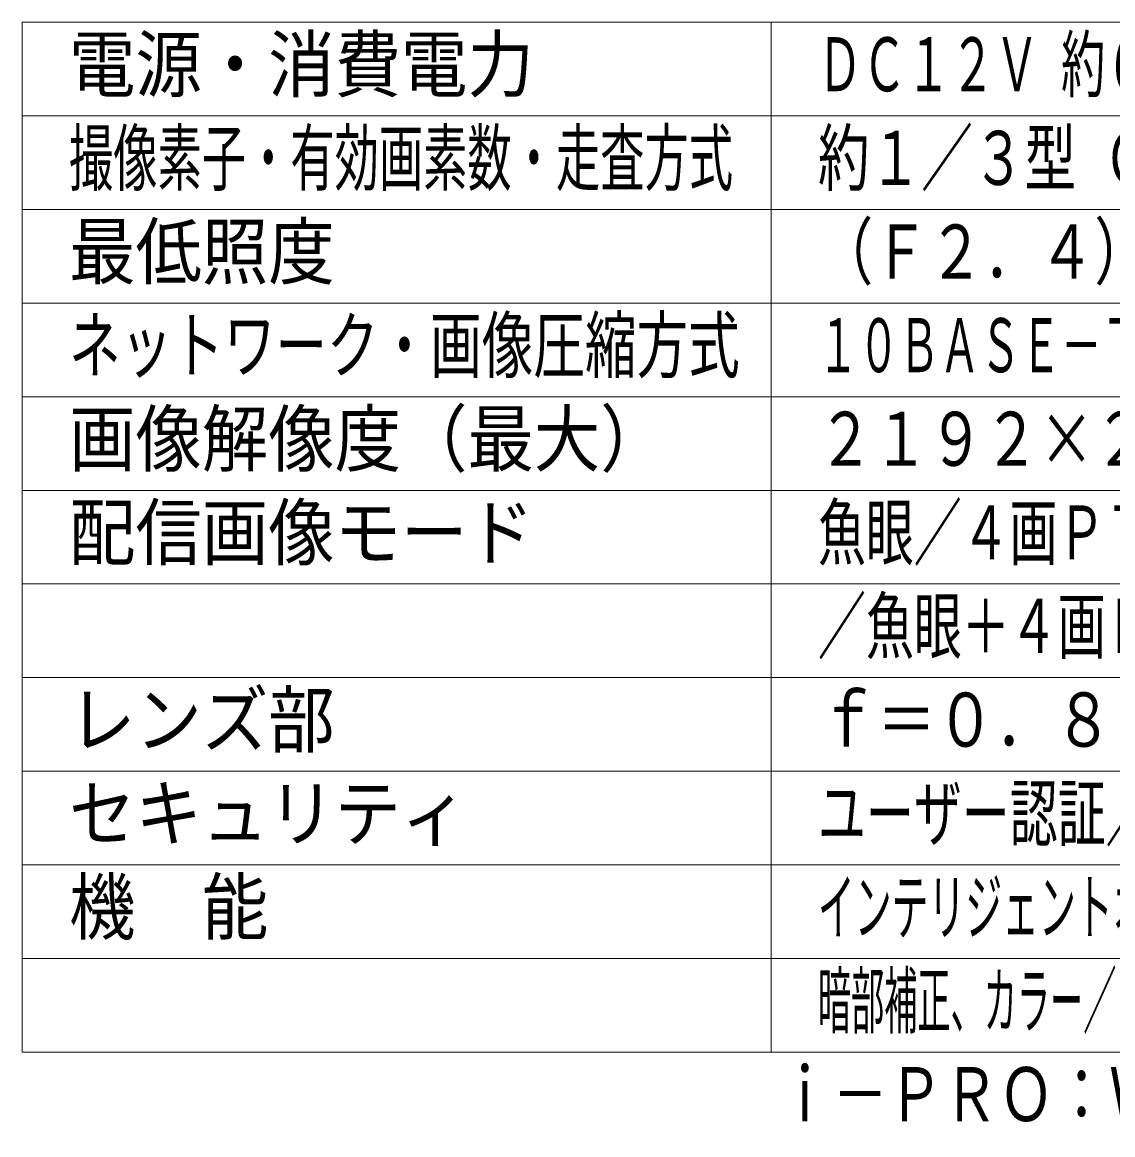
# Model space of a CAD drawing. Units: millimetres on the paper. Extents: x -63 to 65, y -59 to 59.
# Drawn here: x -63 to -4.7, y -59 to 0.5 of the extents above; entities that cross this region are included whole.
import ezdxf
from ezdxf.enums import TextEntityAlignment as Align

# ---------------------------------------------------------------- set-up
doc = ezdxf.new("R2010")
doc.units = ezdxf.units.MM
doc.layers.add('0-0_MOJI1', color=7, linetype='Continuous', lineweight=9)
doc.layers.add('0-5_WAKU', color=4, linetype='Continuous', lineweight=9)
doc.layers.add('0-1_相当品', color=4, linetype='Continuous')
doc.styles.add('ＭＳ ゴシック', font='')
doc.styles.get('ＭＳ ゴシック').set_extended_font_data('MS Gothic')

msp = doc.modelspace()

# ---------------------------------------------------------------- linework, layer by layer
at = {"layer": '0-5_WAKU', "color": 3}
for p, q in [((-62.957, 0.451), (62.043, 0.451)), ((-62.957, 0.451), (-62.957, -54.549)), ((-22.957, -54.549), (-22.957, 0.451)), ((-62.957, -54.549), (62.043, -54.549))]:
    msp.add_line(p, q, dxfattribs=at)
at = {"layer": '0-5_WAKU'}
for p, q in [((-62.957, -4.549), (62.043, -4.549)), ((-62.957, -9.549), (62.043, -9.549)), ((-62.957, -14.549), (62.043, -14.549)), ((-62.957, -19.549), (62.043, -19.549)), ((62.043, -24.549), (-62.957, -24.549)), ((-62.957, -29.549), (62.043, -29.549)), ((-62.957, -34.549), (62.043, -34.549)), ((-62.957, -39.549), (62.043, -39.549)), ((-62.957, -44.549), (62.043, -44.549)), ((-62.957, -49.549), (62.043, -49.549))]:
    msp.add_line(p, q, dxfattribs=at)

# ---------------------------------------------------------------- texts
at = {"layer": '0-0_MOJI1', "style": 'ＭＳ ゴシック'}
for s, height, width, p in [('電源・消費電力', 2.889, 0.9, (-60.457, -4.104)), ('ＤＣ１２Ｖ 約６．２Ｗ、ＰｏＥ（ＩＥＥＥ８０２．３ａｆ準拠）約６．７Ｗ', 2.886, 0.6, (-20.457, -4.104)), ('撮像素子・有効画素数・走査方式', 2.889, 0.6, (-60.457, -9.104)), ('約１／３型 ＣＭＯＳセンサー・約５１０万画素・プログレッシブ', 2.889, 0.7, (-20.457, -9.104)), ('最低照度', 2.889, 0.9, (-60.457, -14.104)), ('（Ｆ２．４）カラー：０．０１ｌｘ、白黒：０．００６ｌｘ', 2.886, 0.75, (-20.457, -14.104)), ('ネットワーク・画像圧縮方式', 2.886, 0.7, (-60.457, -19.104)), ('１０ＢＡＳＥ－Ｔ／１００ＢＡＳＥ－ＴＸ・Ｈ．２６５、Ｈ．２６４、ＪＰＥＧ', 2.886, 0.55, (-20.457, -19.104)), ('画像解像度（最大）', 2.889, 0.9, (-60.457, -24.104)), ('２１９２×２１９２（３０ｆｐｓ）', 2.886, 0.75, (-20.457, -24.104)), ('配信画像モード', 2.889, 0.9, (-60.457, -29.104)), ('魚眼／４画ＰＴＺ／１画ＰＴＺ／ダブルパノラマ／魚眼＋ダブルパノラマ', 2.886, 0.65, (-20.457, -29.104)), ('／魚眼＋４画ＰＴＺ／４ストリーム／パノラマ／魚眼＋パノラマ', 2.889, 0.65, (-20.457, -34.104)), ('レンズ部', 2.889, 0.9, (-60.457, -39.104)), ('ｆ＝０．８４ｍｍ、画角\u3000水平：１８６°、垂直：１８６°', 2.889, 0.8, (-20.457, -39.104)), ('セキュリティ', 2.889, 0.9, (-60.457, -44.104)), ('ユーザー認証／ホスト認証／ＨＴＴＰＳ／動画ファイルの改ざん検出', 2.889, 0.65, (-20.457, -44.104)), ('機\u3000能', 2.889, 0.9, (-60.457, -49.104)), ('インテリジェントオート、スーパーダイナミック、スマートコーディング、逆光／強光補正、', 2.886, 0.5, (-20.457, -49.104)), ('暗部補正、カラー／白黒切換、動作検知、妨害検知、音検知、ＡＩアプリ搭載可能、ＳＤスロット', 2.886, 0.45, (-20.457, -54.104))]:
    msp.add_text(s, height=height, dxfattribs=dict(at, width=width)).set_placement(p, align=Align.BOTTOM_LEFT)
at = {"layer": '0-1_相当品', "style": 'ＭＳ ゴシック', "width": 0.75}
msp.add_text('ｉ－ＰＲＯ：ＷＶ－Ｓ４１５６ＵＸ＋ＷＶ－ＱＷＬ５００－ＷＵＸ', height=2.889, dxfattribs=at).set_placement((-22.632, -59.104), align=Align.BOTTOM_LEFT)

doc.saveas('drawing.dxf')
